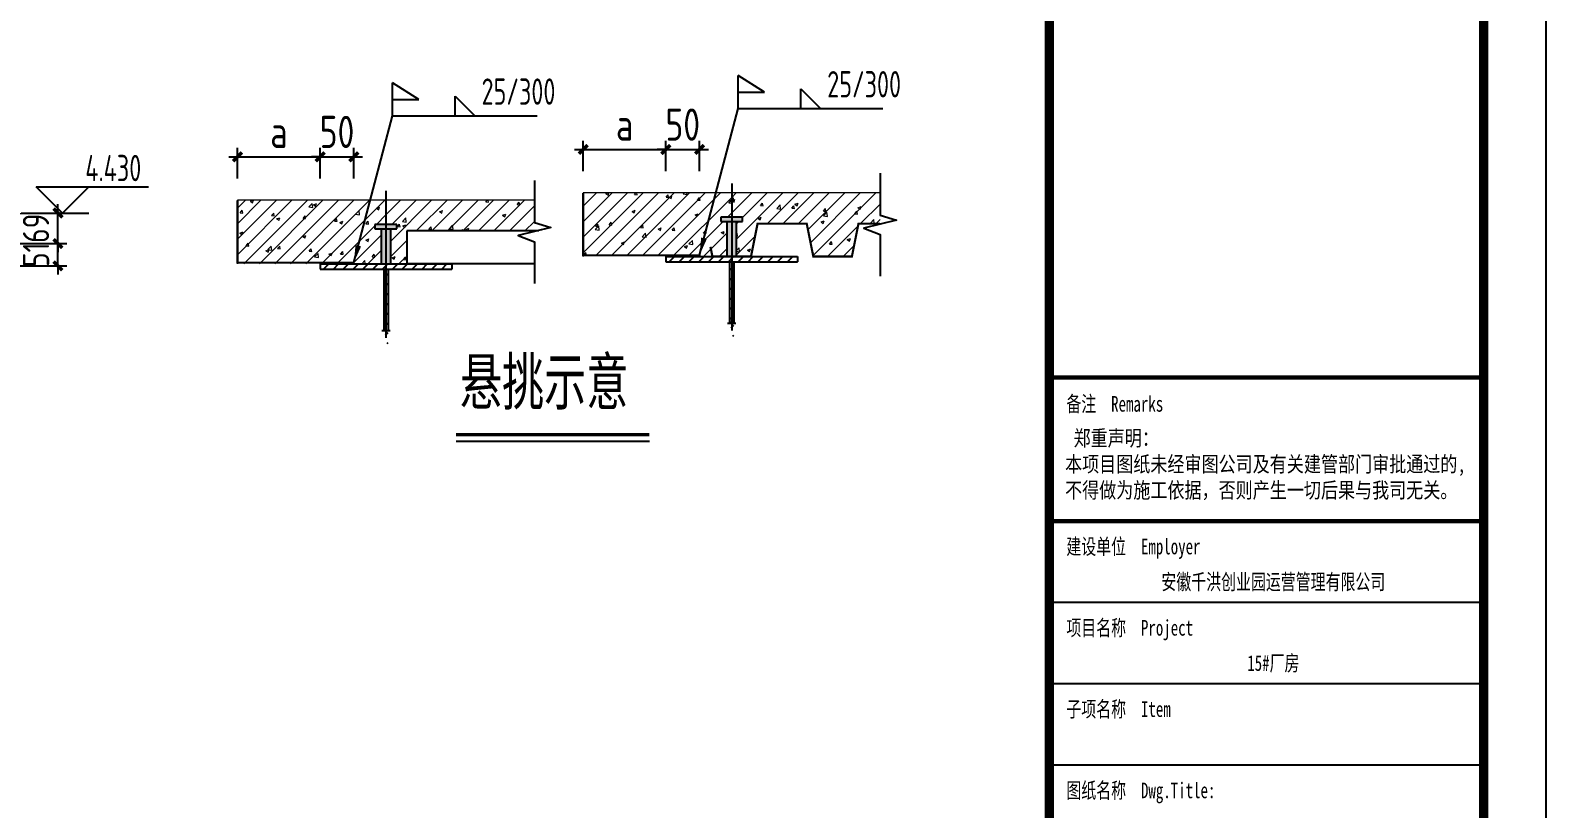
# Model space of a CAD drawing. Extents: x 177291 to 1288761, y 177638 to 322898.
# Drawn here: x 658322 to 684230, y 197944 to 211252 of the extents above; entities that cross this region are included whole.
import ezdxf
from ezdxf.enums import TextEntityAlignment as Align

# ---------------------------------------------------------------- set-up
doc = ezdxf.new("R2010")
doc.units = 0
doc.header["$LTSCALE"] = 1000
for name, color, linetype in [('AXIS', 3, 'Continuous'), ('DOTE', 1, 'Continuous'), ('Gzd', 1, 'Continuous'), ('NUM', 7, 'Continuous'), ('PUB_DIM', 3, 'Continuous'), ('PUB_TITLE', 4, 'Continuous'), ('TEXT', 7, 'Continuous'), ('THICK', 6, 'Continuous'), ('THIN', 7, 'Continuous'), ('WELD', 7, 'Continuous')]:
    doc.layers.add(name, color=color, linetype=linetype)
doc.layers.add('栓钉', color=7, linetype='Continuous', true_color=0xb8f500)
doc.layers.add('轮廓线', color=3, linetype='Continuous', lineweight=9)
doc.styles.add('_gyy_title_ST', font='', dxfattribs={"width": 0.8})
doc.styles.get("Standard").update_dxf_attribs({"font": 'gbenor.shx', "bigfont": 'gbcbig.shx'})
doc.styles.add('TSSD_Dimension', font='Tssdeng.shx', dxfattribs={"width": 0.8, "bigfont": 'hztxt.shx'})
doc.styles.add('TSSD_Norm', font='tssdeng.shx', dxfattribs={"bigfont": 'hztxt.shx'})
doc.styles.add('TSSD_Rein', font='Tssdeng.shx', dxfattribs={"width": 0.7, "bigfont": 'hztxt.shx'})
doc.styles.get('_gyy_title_ST').set_extended_font_data('SimSun')
doc.dimstyles.new('TSSD_150_150', dxfattribs={"dimtxt": 550, "dimasz": 150, "dimexe": 150, "dimexo": 375, "dimgap": 150, "dimtad": 1, "dimdec": 0, "dimzin": 0, "dimdsep": 46, "dimtxsty": 'TSSD_Dimension', "dimblk": 'ARCHTICK', "dimcen": 0, "dimdle": 150, "dimclrd": 256, "dimclre": 256, "dimclrt": 7, "dimadec": 0, "dimazin": 0, "dimtfac": 1, "dimtdec": 0, "dimtix": 1, "dimtmove": 2, "dimatfit": 3, "dimfxl": 1, "dimtolj": 1, "dimtzin": 0, "dimarcsym": 0})
doc.dimstyles.new('TSSD_20_150', dxfattribs={"dimtxt": 450, "dimasz": 150, "dimexe": 150, "dimexo": 375, "dimgap": 150, "dimtad": 1, "dimdec": 0, "dimlfac": 0.133333, "dimzin": 0, "dimdsep": 46, "dimtxsty": 'TSSD_Dimension', "dimblk": 'ARCHTICK', "dimcen": 0, "dimdle": 150, "dimclrt": 7, "dimadec": 0, "dimazin": 0, "dimtfac": 1, "dimtdec": 0, "dimtix": 1, "dimtmove": 2, "dimatfit": 3, "dimfxl": 1, "dimtolj": 1, "dimtzin": 0, "dimarcsym": 0})
doc.dimstyles.new('TSSD_LEADER_STYLE_300.0', dxfattribs={"dimtxt": 0.18, "dimasz": 300, "dimexe": 0.18, "dimexo": 0.0625, "dimgap": 0.09, "dimtad": 0, "dimtih": 1, "dimtoh": 1, "dimdec": 4, "dimzin": 0, "dimdsep": 46, "dimtxsty": 'Standard', "dimcen": 0.09, "dimadec": 0, "dimazin": 0, "dimtfac": 1, "dimtdec": 4, "dimtofl": 0, "dimtmove": 0, "dimatfit": 3, "dimfxl": 1, "dimtolj": 1, "dimtzin": 0, "dimarcsym": 0})

# ---------------------------------------------------------------- blocks, each defined once
blk = doc.blocks.new('_ArchTick')
at = {"color": 0, "linetype": 'ByBlock', "const_width": 0.4}
blk.add_lwpolyline([(-0.5, -0.5), (0.5, 0.5)], dxfattribs=at)
blk = doc.blocks.new('*D169')
at = {"layer": 'AXIS', "lineweight": -2, "transparency": 16777216}
for p, q in [((661714, 209090), (663427, 209090)), ((661864, 208721), (661864, 209240)), ((663277, 208721), (663277, 209240))]:
    blk.add_line(p, q, dxfattribs=at)
at = {"layer": 'Defpoints', "color": 0, "transparency": 16777216}
for p in [(663277, 209090), (661864, 208346), (663277, 208346)]:
    blk.add_point(p, dxfattribs=at)
at = {"layer": 'AXIS', "lineweight": -2, "transparency": 16777216, "xscale": 150, "yscale": 150, "zscale": 150, "rotation": 180}
blk.add_blockref('_ArchTick', (661864, 209090), dxfattribs=at)
at = {"layer": 'AXIS', "lineweight": -2, "transparency": 16777216, "xscale": 150, "yscale": 150, "zscale": 150}
blk.add_blockref('_ArchTick', (663277, 209090), dxfattribs=at)
at = {"layer": 'AXIS', "color": 7, "transparency": 16777216, "insert": (662571, 209515), "char_height": 550, "attachment_point": 5, "style": 'TSSD_Dimension'}
blk.add_mtext('\\A1;a', dxfattribs=at)
blk = doc.blocks.new('*D170')
at = {"layer": 'AXIS', "lineweight": -2, "transparency": 16777216}
for p, q in [((663277, 209090), (663127, 209090)), ((663277, 208721), (663277, 209240)), ((663277, 209090), (663853, 209090)), ((663853, 208721), (663853, 209240)), ((663853, 209090), (664003, 209090))]:
    blk.add_line(p, q, dxfattribs=at)
at = {"layer": 'Defpoints', "color": 0, "transparency": 16777216}
for p in [(663853, 209090), (663277, 208346), (663853, 208346)]:
    blk.add_point(p, dxfattribs=at)
at = {"layer": 'AXIS', "lineweight": -2, "transparency": 16777216, "xscale": 150, "yscale": 150, "zscale": 150}
blk.add_blockref('_ArchTick', (663277, 209090), dxfattribs=at)
at = {"layer": 'AXIS', "lineweight": -2, "transparency": 16777216, "xscale": 150, "yscale": 150, "zscale": 150, "rotation": 180}
blk.add_blockref('_ArchTick', (663853, 209090), dxfattribs=at)
at = {"layer": 'AXIS', "color": 7, "transparency": 16777216, "insert": (663565, 209515), "char_height": 550, "attachment_point": 5, "style": 'TSSD_Dimension'}
blk.add_mtext('\\A1;50', dxfattribs=at)
blk = doc.blocks.new('*D171')
at = {"layer": 'AXIS', "lineweight": -2, "transparency": 16777216}
for p, q in [((669188, 208846), (669188, 209365)), ((669764, 208846), (669764, 209365)), ((669188, 209215), (669038, 209215)), ((669188, 209215), (669764, 209215)), ((669764, 209215), (669914, 209215))]:
    blk.add_line(p, q, dxfattribs=at)
at = {"layer": 'Defpoints', "color": 0, "transparency": 16777216}
for p in [(669764, 209215), (669188, 208471), (669764, 208471)]:
    blk.add_point(p, dxfattribs=at)
at = {"layer": 'AXIS', "lineweight": -2, "transparency": 16777216, "xscale": 150, "yscale": 150, "zscale": 150}
blk.add_blockref('_ArchTick', (669188, 209215), dxfattribs=at)
at = {"layer": 'AXIS', "lineweight": -2, "transparency": 16777216, "xscale": 150, "yscale": 150, "zscale": 150, "rotation": 180}
blk.add_blockref('_ArchTick', (669764, 209215), dxfattribs=at)
at = {"layer": 'AXIS', "color": 7, "transparency": 16777216, "insert": (669476, 209640), "char_height": 550, "attachment_point": 5, "style": 'TSSD_Dimension'}
blk.add_mtext('\\A1;50', dxfattribs=at)
blk = doc.blocks.new('*D172')
at = {"layer": 'AXIS', "lineweight": -2, "transparency": 16777216}
for p, q in [((667775, 208846), (667775, 209365)), ((669188, 208846), (669188, 209365)), ((667625, 209215), (669338, 209215))]:
    blk.add_line(p, q, dxfattribs=at)
at = {"layer": 'Defpoints', "color": 0, "transparency": 16777216}
for p in [(669188, 209215), (667775, 208471), (669188, 208471)]:
    blk.add_point(p, dxfattribs=at)
at = {"layer": 'AXIS', "lineweight": -2, "transparency": 16777216, "xscale": 150, "yscale": 150, "zscale": 150, "rotation": 180}
blk.add_blockref('_ArchTick', (667775, 209215), dxfattribs=at)
at = {"layer": 'AXIS', "lineweight": -2, "transparency": 16777216, "xscale": 150, "yscale": 150, "zscale": 150}
blk.add_blockref('_ArchTick', (669188, 209215), dxfattribs=at)
at = {"layer": 'AXIS', "color": 7, "transparency": 16777216, "insert": (668482, 209640), "char_height": 550, "attachment_point": 5, "style": 'TSSD_Dimension'}
blk.add_mtext('\\A1;a', dxfattribs=at)
blk = doc.blocks.new('_WELD001')
at = {"linetype": 'ByBlock'}
h = blk.add_hatch(color=0, dxfattribs=at)
h.paths.add_polyline_path([(0.8, 0.5), (0, 1), (0, 0.5)], flags=16)
edge = h.paths.add_edge_path()
edge.add_line((0.8, 0.5), (0, 1))
edge.add_line((0, 0.5), (0.8, 0.5))
edge.add_line((0, 0), (0, 1))
at = {"color": 0, "linetype": 'ByBlock'}
for p, q in [((0, 0), (0, 1)), ((0.8, 0.5), (0, 1)), ((0, 0.5), (0.8, 0.5))]:
    blk.add_line(p, q, dxfattribs=at)
blk = doc.blocks.new('_WELD004')
at = {"color": 0, "linetype": 'ByBlock'}
for p, q in [((0, 1), (1, 0)), ((0, 0), (0, 1))]:
    blk.add_line(p, q, dxfattribs=at)
blk = doc.blocks.new('*D197')
at = {"layer": 'AXIS', "color": 0, "lineweight": -2, "transparency": 16777216}
for p, q in [((658046, 208128), (658944, 208128)), ((658794, 208128), (658794, 208278)), ((658794, 207607), (658794, 208128)), ((658046, 207607), (658944, 207607)), ((658794, 207607), (658794, 207457))]:
    blk.add_line(p, q, dxfattribs=at)
at = {"layer": 'Defpoints', "color": 0, "transparency": 16777216}
for p in [(657671, 208128), (658794, 208128), (657671, 207607)]:
    blk.add_point(p, dxfattribs=at)
at = {"layer": 'AXIS', "color": 0, "lineweight": -2, "transparency": 16777216, "xscale": 150, "yscale": 150, "zscale": 150}
for p, rotation in [((658794, 208128), 270), ((658794, 207607), 90)]:
    blk.add_blockref('_ArchTick', p, dxfattribs=dict(at, rotation=rotation))
at = {"layer": 'AXIS', "color": 7, "transparency": 16777216, "insert": (658419, 207868), "char_height": 450, "attachment_point": 5, "rotation": 90, "style": 'TSSD_Dimension'}
blk.add_mtext('\\A1;69', dxfattribs=at)
blk = doc.blocks.new('*D198')
at = {"layer": 'AXIS', "color": 0, "lineweight": -2, "transparency": 16777216}
for p, q in [((658046, 207607), (658944, 207607)), ((658794, 207607), (658794, 207757)), ((658794, 207225), (658794, 207607)), ((658046, 207225), (658944, 207225)), ((658794, 207225), (658794, 207075))]:
    blk.add_line(p, q, dxfattribs=at)
at = {"layer": 'Defpoints', "color": 0, "transparency": 16777216}
for p in [(657671, 207607), (658794, 207607), (657671, 207225)]:
    blk.add_point(p, dxfattribs=at)
at = {"layer": 'AXIS', "color": 0, "lineweight": -2, "transparency": 16777216, "xscale": 150, "yscale": 150, "zscale": 150}
for p, rotation in [((658794, 207607), 270), ((658794, 207225), 90)]:
    blk.add_blockref('_ArchTick', p, dxfattribs=dict(at, rotation=rotation))
at = {"layer": 'AXIS', "color": 7, "transparency": 16777216, "insert": (658419, 207416), "char_height": 450, "attachment_point": 5, "rotation": 90, "style": 'TSSD_Dimension'}
blk.add_mtext('\\A1;51', dxfattribs=at)

msp = doc.modelspace()

# ---------------------------------------------------------------- hatches: boundary and pattern name
at = {"layer": 'Gzd'}
h = msp.add_hatch(dxfattribs=at)
h.set_pattern_fill('ANSI31', color=256, scale=75, style=0)
h.set_pattern_definition([(45, (583209.61, 198881.05), (-84.1899, 84.1899), [])])
h.paths.add_polyline_path([(670313.13, 207383.95), (669188.13, 207383.95), (669188.13, 207293.95), (670313.13, 207293.95)])
h.paths.add_polyline_path([(671438.13, 207383.95), (670313.13, 207383.95), (670313.13, 207293.95), (671438.13, 207293.95)])
h.paths.add_polyline_path([(670313.13, 207293.95), (670275.63, 207293.95), (670275.63, 206246.54), (670286.08, 206275.25), (670313.13, 206121.84)])
h.paths.add_polyline_path([(670350.63, 207293.95), (670313.13, 207293.95), (670313.13, 206121.84), (670341.62, 205960.25), (670350.63, 205985.63)])
h = msp.add_hatch(dxfattribs=at)
h.set_pattern_fill('ANSI31', color=256, scale=75, style=0)
h.set_pattern_definition([(45, (577298.67, 198755.73), (-84.1899, 84.1899), [])])
h.paths.add_polyline_path([(664402.19, 207258.63), (663277.19, 207258.63), (663277.19, 207168.63), (664402.19, 207168.63)])
h.paths.add_polyline_path([(665527.19, 207258.63), (664402.19, 207258.63), (664402.19, 207168.63), (665527.19, 207168.63)])
h.paths.add_polyline_path([(664402.19, 207168.63), (664364.69, 207168.63), (664364.69, 206121.22), (664375.14, 206149.93), (664402.19, 205996.52)])
h.paths.add_polyline_path([(664439.69, 207168.63), (664402.19, 207168.63), (664402.19, 205996.52), (664430.68, 205834.93), (664439.69, 205860.31)])
at = {"layer": '栓钉'}
h = msp.add_hatch(color=256, dxfattribs=at)
h.paths.add_polyline_path([(670125.25, 208058.95), (670125.25, 207983.95), (670500.25, 207983.95), (670500.25, 208058.95)])
h.paths.add_polyline_path([(670237.75, 207383.95), (670387.75, 207383.95), (670387.75, 207946.45), (670237.75, 207946.45)])
h.paths.add_polyline_path([(670387.75, 207946.45), (670387.75, 207983.95), (670237.75, 207983.95), (670237.75, 207946.45)])
h = msp.add_hatch(color=256, dxfattribs=at)
h.paths.add_polyline_path([(664214.31, 207933.63), (664214.31, 207858.63), (664589.31, 207858.63), (664589.31, 207933.63)])
h.paths.add_polyline_path([(664326.81, 207258.63), (664476.81, 207258.63), (664476.81, 207821.13), (664326.81, 207821.13)])
h.paths.add_polyline_path([(664476.81, 207821.13), (664476.81, 207858.63), (664326.81, 207858.63), (664326.81, 207821.13)])

# ---------------------------------------------------------------- linework, layer by layer
at = {"color": 72, "true_color": 0x62cf02}
msp.add_line((669763.85, 207405.02), (669763.85, 207383.95), dxfattribs=at)
at = {"color": 72, "true_color": 0x62cf02, "const_width": 37.5}
for points in [[(663852.91, 207279.7), (661864.27, 207279.7), (661864.27, 208346.13)], [(669763.85, 207405.02), (667775.21, 207405.02), (667775.21, 208471.45)]]:
    msp.add_lwpolyline(points, dxfattribs=at)
at = {"layer": 'DOTE'}
for p, q in [((670313.13, 208631.92), (670313.13, 206117.75)), ((664402.19, 208506.6), (664402.19, 205992.43))]:
    msp.add_line(p, q, dxfattribs=at)
at = {"layer": 'Gzd'}
for p, q in [((667014.57, 207821.13), (664758.49, 207821.13)), ((664758.49, 207821.13), (664758.49, 207258.63)), ((669188.13, 207383.95), (671438.13, 207383.95)), ((669188.13, 207383.95), (669188.13, 207293.95)), ((669188.13, 207293.95), (671438.13, 207293.95)), ((670275.63, 207293.95), (670275.63, 206246.54)), ((670350.63, 207293.95), (670350.63, 206246.54)), ((671438.13, 207383.95), (671438.13, 207293.95)), ((663277.19, 207258.63), (663277.19, 207168.63)), ((663277.19, 207258.63), (665527.19, 207258.63)), ((663277.19, 207168.63), (665527.19, 207168.63)), ((664364.69, 207168.63), (664364.69, 206121.22)), ((664439.69, 207168.63), (664439.69, 206121.22)), ((666940.11, 207258.63), (664758.49, 207258.63)), ((665527.19, 207258.63), (665527.19, 207168.63))]:
    msp.add_line(p, q, dxfattribs=at)
at = {"layer": 'Gzd', "const_width": 37.5}
for points in [[(670755.63, 207946.45), (670643.13, 207383.95), (669983.13, 207383.95), (669949.76, 207550.82), (669949.76, 207550.82), (669949.76, 207550.82), (669949.76, 207550.82)], [(672480.63, 207946.45), (672368.13, 207383.95), (671708.13, 207383.95), (671595.63, 207946.45), (670755.63, 207946.45), (670643.13, 207383.95), (670643.13, 207383.95)], [(672851.06, 207946.45), (672480.63, 207946.45), (672368.13, 207383.95), (672368.13, 207383.95)]]:
    msp.add_lwpolyline(points, dxfattribs=at)
at = {"layer": 'PUB_DIM'}
for points in [[(666940.11, 208683.63), (666940.11, 208346.13), (666940.11, 207968.88), (667221.36, 207878.88), (666659.57, 207745.77), (666940.11, 207635.88), (666940.11, 207258.63), (666940.11, 206921.13)], [(672851.06, 208808.95), (672851.06, 208471.45), (672851.06, 208094.2), (673132.31, 208004.2), (672570.51, 207871.09), (672851.06, 207761.2), (672851.06, 207383.95), (672851.06, 207046.45)], [(670241.88, 206246.54), (670275.63, 206246.54), (670296.48, 206246.54), (670305.48, 206274.66), (670318.79, 206218.48), (670329.78, 206246.54), (670350.63, 206246.54), (670384.38, 206246.54)], [(664330.94, 206121.22), (664364.69, 206121.22), (664385.54, 206121.22), (664394.54, 206149.34), (664407.85, 206093.16), (664418.84, 206121.22), (664439.69, 206121.22), (664473.44, 206121.22)]]:
    msp.add_lwpolyline(points, dxfattribs=at)
at = {"layer": 'PUB_TITLE'}
for p, q in [((683247.55, 205318.52), (675764.39, 205318.52)), ((683247.55, 201470.04), (675764.39, 201470.04)), ((683247.55, 200080.32), (675764.39, 200080.32)), ((683247.55, 198690.59), (675764.39, 198690.59))]:
    msp.add_line(p, q, dxfattribs=at)
msp.add_lwpolyline([(595032.32, 240960.27), (684229.69, 240960.27), (684229.69, 177959.98), (595032.32, 177959.98)], close=True, dxfattribs=at)
at = {"layer": 'PUB_TITLE', "const_width": 159.09}
for points in [[(597683.85, 179020.59), (597683.85, 239899.66), (683169.08, 239899.66), (683169.08, 179020.59)], [(675744.81, 239899.66), (683169.08, 239899.66), (683169.08, 179020.59), (675744.81, 179020.59)]]:
    msp.add_lwpolyline(points, close=True, dxfattribs=at)
at = {"layer": 'PUB_TITLE', "const_width": 74.83}
for points in [[(675764.39, 205318.52), (683247.55, 205318.52)], [(675764.39, 202859.77), (683247.55, 202859.77)]]:
    msp.add_lwpolyline(points, dxfattribs=at)
at = {"layer": 'THICK', "const_width": 56.25}
msp.add_lwpolyline([(665601.87, 204337.79), (668905.65, 204337.79)], dxfattribs=at)
at = {"layer": 'THIN'}
for p, q in [((658871.46, 208128.28), (658421.46, 208578.28)), ((658421.46, 208578.28), (660344.13, 208578.28)), ((658871.46, 208128.28), (659321.46, 208578.28)), ((657671.46, 208128.28), (659321.46, 208128.28))]:
    msp.add_line(p, q, dxfattribs=at)
msp.add_lwpolyline([(665601.87, 204225.29), (668905.65, 204225.29)], dxfattribs=at)
at = {"layer": 'WELD'}
for p, q in [((670423.73, 209915.35), (672894.56, 209915.35)), ((664514.02, 209790.03), (666984.86, 209790.03))]:
    msp.add_line(p, q, dxfattribs=at)
at = {"layer": '栓钉'}
for p, q in [((670500.25, 208058.95), (670125.25, 208058.95)), ((670125.25, 208058.95), (670125.25, 207983.95)), ((670500.25, 207983.95), (670500.25, 208058.95)), ((664214.31, 207933.63), (664214.31, 207858.63)), ((664589.31, 207933.63), (664214.31, 207933.63)), ((664214.31, 207858.63), (664589.31, 207858.63)), ((664326.81, 207258.63), (664326.81, 207858.63)), ((664476.81, 207858.63), (664476.81, 207258.63)), ((664589.31, 207858.63), (664589.31, 207933.63)), ((670125.25, 207983.95), (670500.25, 207983.95)), ((670237.75, 207383.95), (670237.75, 207983.95)), ((670387.75, 207983.95), (670387.75, 207383.95))]:
    msp.add_line(p, q, dxfattribs=at)
at = {"layer": '轮廓线', "color": 72, "true_color": 0x62cf02}
for p, q in [((661864.27, 207415.84), (662794.56, 208346.13)), ((661864.27, 207681), (662529.39, 208346.13)), ((661864.27, 207946.17), (662264.23, 208346.13)), ((661864.27, 208211.33), (661999.06, 208346.13)), ((661972.22, 207258.63), (663059.72, 208346.13)), ((662085.02, 208330.38), (662126.05, 208346.13)), ((662085.02, 208330.38), (662122.33, 208305.22)), ((662122.33, 208305.08), (662136.1, 208346.13)), ((662237.39, 207258.63), (663324.89, 208346.13)), ((662502.55, 207258.63), (663590.05, 208346.13)), ((662767.72, 207258.63), (663855.22, 208346.13)), ((663032.88, 207258.63), (664120.38, 208346.13)), ((663298.05, 207258.63), (664385.55, 208346.13)), ((664402.19, 208097.6), (664650.71, 208346.13)), ((664476.81, 207641.89), (665181.04, 208346.13)), ((664503.38, 207933.63), (664915.88, 208346.13)), ((664921.21, 207821.13), (665446.21, 208346.13)), ((665186.37, 207821.13), (665711.37, 208346.13)), ((665451.54, 207821.13), (665976.54, 208346.13)), ((665716.7, 207821.13), (666241.7, 208346.13)), ((665981.87, 207821.13), (666506.87, 208346.13)), ((666107.91, 208319.18), (666130.53, 208346.13)), ((666107.91, 208319.18), (666152.74, 208315.26)), ((666152.74, 208315.12), (666147.02, 208346.13)), ((666247.03, 207821.13), (666772.03, 208346.13)), ((666645.86, 208272.12), (666682.02, 208315.21)), ((666690.69, 208268.06), (666682.01, 208315.07)), ((667775.21, 207448.14), (668798.51, 208471.45)), ((667775.21, 207713.3), (668533.35, 208471.45)), ((667775.21, 207978.47), (668268.18, 208471.45)), ((667775.21, 208243.63), (668003.02, 208471.45)), ((667997.25, 207405.02), (669063.68, 208471.45)), ((668160.98, 208458.97), (668193.49, 208471.45)), ((668160.98, 208458.97), (668198.29, 208433.81)), ((668198.29, 208433.67), (668210.97, 208471.45)), ((668262.41, 207405.02), (669328.84, 208471.45)), ((668527.58, 207405.02), (669594.01, 208471.45)), ((668652.04, 208443.87), (668675.18, 208471.45)), ((668652.04, 208443.87), (668696.87, 208439.95)), ((668696.87, 208439.81), (668691.03, 208471.45)), ((668792.74, 207405.02), (669859.17, 208471.45)), ((669057.91, 207405.02), (670124.34, 208471.45)), ((669189.99, 208396.81), (669226.14, 208439.9)), ((669189.99, 208396.81), (669234.82, 208392.89)), ((669234.81, 208392.75), (669226.14, 208439.76)), ((669238.83, 208398.9), (669291.34, 208419.06)), ((669238.83, 208398.9), (669276.14, 208373.74)), ((669276.14, 208373.6), (669291.34, 208418.92)), ((669323.07, 207405.02), (670313.13, 208395.07)), ((669482.22, 208453.63), (669499.31, 208471.45)), ((669482.22, 208453.63), (669548.92, 208443.29)), ((669548.92, 208443.17), (669545.63, 208471.45)), ((669727.93, 208349.75), (669764.09, 208392.84)), ((669727.93, 208349.75), (669772.76, 208345.82)), ((669772.76, 208345.68), (669764.09, 208392.69)), ((670265.88, 208302.68), (670302.03, 208345.77)), ((670265.88, 208302.68), (670310.71, 208298.76)), ((670282.65, 208329.5), (670313.13, 208361.26)), ((670282.65, 208329.5), (670313.13, 208324.77)), ((670310.7, 208298.62), (670302.03, 208345.63)), ((670313.13, 208395.07), (670389.5, 208471.45)), ((670313.13, 208361.26), (670341.07, 208390.38)), ((670313.13, 208324.77), (670349.35, 208319.15)), ((670316.68, 208338.84), (670369.19, 208359)), ((670316.68, 208338.84), (670353.98, 208313.67)), ((670349.35, 208319.03), (670341.06, 208390.26)), ((670353.98, 208313.53), (670369.19, 208358.85)), ((670365.64, 208182.42), (670654.67, 208471.45)), ((670387.75, 207674.2), (671185, 208471.45)), ((670500.25, 208051.86), (670919.83, 208471.45)), ((670925.16, 207946.45), (671450.16, 208471.45)), ((671190.33, 207946.45), (671715.33, 208471.45)), ((671455.49, 207946.45), (671980.49, 208471.45)), ((671616.47, 207842.26), (672245.66, 208471.45)), ((671660.66, 207621.28), (672510.83, 208471.45)), ((671704.86, 207400.31), (672775.99, 208471.45)), ((661908.42, 208131.55), (661944.57, 208174.64)), ((661908.42, 208131.55), (661953.25, 208127.63)), ((661953.24, 208127.49), (661944.57, 208174.51)), ((662446.36, 208084.49), (662482.52, 208127.58)), ((662446.36, 208084.49), (662491.19, 208080.56)), ((662491.19, 208080.43), (662482.52, 208127.44)), ((662532.71, 208028.42), (662585.22, 208048.58)), ((662570.01, 208003.12), (662585.22, 208048.44)), ((662984.31, 208037.42), (663020.46, 208080.51)), ((663029.13, 208033.37), (663020.46, 208080.38)), ((663082.64, 208232.67), (663141.06, 208293.55)), ((663082.64, 208232.67), (663149.34, 208222.33)), ((663149.34, 208222.22), (663141.05, 208293.44)), ((663162.87, 208270.32), (663215.39, 208290.47)), ((663162.87, 208270.32), (663200.18, 208245.15)), ((663200.18, 208245.02), (663215.38, 208290.34)), ((663883.07, 208108.53), (663941.49, 208169.41)), ((663883.07, 208108.53), (663949.77, 208098.19)), ((663949.77, 208098.08), (663941.48, 208169.3)), ((664238.21, 207933.63), (664402.19, 208097.6)), ((664240.72, 208210.25), (664293.23, 208230.41)), ((664240.72, 208210.25), (664278.03, 208185.09)), ((664278.02, 208184.95), (664293.23, 208230.27)), ((664683.5, 207984.39), (664741.92, 208045.27)), ((664750.2, 207973.94), (664741.92, 208045.16)), ((665318.57, 208150.18), (665371.08, 208170.34)), ((665318.57, 208150.18), (665355.87, 208125.02)), ((665355.87, 208124.88), (665371.08, 208170.21)), ((666396.41, 208090.12), (666448.93, 208110.28)), ((666396.41, 208090.12), (666433.72, 208064.95)), ((666433.72, 208064.82), (666448.92, 208110.14)), ((666512.2, 207821.13), (666940.11, 208249.04)), ((666645.86, 208272.12), (666690.69, 208268.2)), ((668608.66, 208157.01), (668661.18, 208177.16)), ((668608.66, 208157.01), (668645.97, 208131.84)), ((668645.97, 208131.7), (668661.18, 208177.02)), ((669686.51, 208096.94), (669739.02, 208117.1)), ((669686.51, 208096.94), (669723.82, 208071.78)), ((669723.82, 208071.63), (669739.02, 208116.96)), ((670242.17, 208058.95), (670313.13, 208129.91)), ((670313.13, 208129.91), (670365.64, 208182.42)), ((670764.36, 208036.87), (670816.87, 208057.03)), ((670801.66, 208011.57), (670816.87, 208056.89)), ((670803.82, 208255.62), (670839.98, 208298.71)), ((670803.82, 208255.62), (670848.65, 208251.7)), ((670848.65, 208251.55), (670839.98, 208298.56)), ((671083.08, 208205.36), (671141.5, 208266.24)), ((671083.08, 208205.36), (671149.78, 208195.01)), ((671149.78, 208194.89), (671141.5, 208266.12)), ((671341.77, 208208.55), (671377.92, 208251.64)), ((671341.77, 208208.55), (671386.6, 208204.63)), ((671386.59, 208204.49), (671377.92, 208251.5)), ((671394.52, 208278.77), (671447.04, 208298.93)), ((671394.52, 208278.77), (671431.83, 208253.61)), ((671431.83, 208253.47), (671447.04, 208298.79)), ((671879.71, 208161.49), (671915.87, 208204.58)), ((671879.71, 208161.49), (671924.54, 208157.57)), ((671883.51, 208081.22), (671941.93, 208142.1)), ((671883.51, 208081.22), (671950.22, 208070.87)), ((671924.54, 208157.42), (671915.87, 208204.44)), ((671950.21, 208070.75), (671941.93, 208141.98)), ((672417.66, 208114.43), (672453.81, 208157.52)), ((672417.66, 208114.43), (672462.49, 208110.5)), ((672462.48, 208110.36), (672453.81, 208157.37)), ((672472.37, 208218.71), (672524.89, 208238.86)), ((672472.37, 208218.71), (672509.68, 208193.54)), ((672509.68, 208193.4), (672524.88, 208238.72)), ((672516.16, 207946.45), (672851.06, 208281.35)), ((661902.54, 207786.52), (661955.05, 207806.68)), ((661902.54, 207786.52), (661939.84, 207761.36)), ((661939.84, 207761.22), (661955.05, 207806.54)), ((662532.71, 208028.42), (662570.01, 208003.25)), ((662984.31, 208037.42), (663029.14, 208033.5)), ((663522.25, 207990.36), (663558.41, 208033.45)), ((663522.25, 207990.36), (663567.08, 207986.44)), ((663567.08, 207986.3), (663558.41, 208033.31)), ((663563.21, 207258.63), (664214.31, 207909.72)), ((663610.55, 207968.35), (663663.07, 207988.51)), ((663610.55, 207968.35), (663647.86, 207943.19)), ((663647.86, 207943.05), (663663.06, 207988.38)), ((664060.2, 207943.29), (664096.35, 207986.38)), ((664060.2, 207943.29), (664105.03, 207939.37)), ((664105.02, 207939.24), (664096.35, 207986.25)), ((664598.14, 207896.23), (664634.3, 207939.32)), ((664598.14, 207896.23), (664642.97, 207892.31)), ((664642.97, 207892.17), (664634.3, 207939.18)), ((664683.5, 207984.39), (664750.2, 207974.05)), ((664688.4, 207908.29), (664740.91, 207928.44)), ((664688.4, 207908.29), (664725.71, 207883.12)), ((664725.7, 207882.99), (664740.91, 207928.31)), ((665136.09, 207849.17), (665172.24, 207892.26)), ((665136.09, 207849.17), (665180.92, 207845.24)), ((665180.91, 207845.11), (665172.24, 207892.12)), ((665483.93, 207860.25), (665542.35, 207921.14)), ((665483.93, 207860.25), (665550.64, 207849.91)), ((665550.63, 207849.8), (665542.35, 207921.02)), ((665690, 207821.13), (665710.19, 207845.19)), ((665714.6, 207821.13), (665710.19, 207845.06)), ((665766.25, 207848.22), (665818.76, 207868.38)), ((665766.25, 207848.22), (665803.55, 207823.06)), ((665803.55, 207822.92), (665818.76, 207868.24)), ((666777.37, 207821.13), (666940.11, 207983.88)), ((667048.52, 207827.11), (667067.96, 207846.56)), ((667978.5, 207915.11), (668031.01, 207935.27)), ((667978.5, 207915.11), (668015.8, 207889.94)), ((667980.79, 207847.19), (668039.21, 207908.07)), ((667980.79, 207847.19), (668047.5, 207836.84)), ((668015.8, 207889.8), (668031.01, 207935.12)), ((668047.49, 207836.72), (668039.21, 207907.95)), ((668218.16, 207926.79), (668254.32, 207969.88)), ((668218.16, 207926.79), (668262.99, 207922.87)), ((668262.99, 207922.73), (668254.31, 207969.74)), ((668756.1, 207879.73), (668792.26, 207922.82)), ((668756.1, 207879.73), (668800.93, 207875.81)), ((668781.22, 207723.05), (668839.64, 207783.93)), ((668800.93, 207875.67), (668792.26, 207922.68)), ((668847.92, 207712.58), (668839.64, 207783.81)), ((669056.34, 207855.04), (669108.86, 207875.2)), ((669056.34, 207855.04), (669093.65, 207829.88)), ((669093.65, 207829.74), (669108.86, 207875.06)), ((669294.05, 207832.67), (669330.21, 207875.76)), ((669294.05, 207832.67), (669338.88, 207828.74)), ((669338.88, 207828.6), (669330.2, 207875.61)), ((669588.24, 207405.02), (670167.17, 207983.95)), ((669831.99, 207785.6), (669868.15, 207828.69)), ((669831.99, 207785.6), (669876.82, 207781.68)), ((669832.33, 207383.95), (670237.75, 207789.36)), ((669876.82, 207781.54), (669868.15, 207828.55)), ((670134.19, 207794.98), (670186.7, 207815.13)), ((670134.19, 207794.98), (670171.5, 207769.81)), ((670171.5, 207769.67), (670186.7, 207814.99)), ((670387.75, 207939.36), (670432.33, 207983.95)), ((670764.36, 208036.87), (670801.66, 208011.71)), ((671842.2, 207976.81), (671894.72, 207996.97)), ((671842.2, 207976.81), (671879.51, 207951.64)), ((671879.51, 207951.5), (671894.72, 207996.82)), ((671953.66, 207383.95), (672471.75, 207902.04)), ((672683.94, 207957.08), (672742.36, 208017.96)), ((672683.94, 207957.08), (672750.65, 207946.73)), ((672750.64, 207946.61), (672742.36, 208017.84)), ((672781.32, 207946.45), (672852.69, 208017.82)), ((662012.48, 207567.41), (662048.64, 207610.5)), ((662012.48, 207567.41), (662057.31, 207563.48)), ((662057.31, 207563.35), (662048.64, 207610.36)), ((662381.64, 207502.08), (662440.06, 207562.96)), ((662448.34, 207491.63), (662440.06, 207562.85)), ((662550.43, 207520.34), (662586.58, 207563.43)), ((662595.25, 207516.29), (662586.58, 207563.3)), ((662980.39, 207726.45), (663032.9, 207746.61)), ((662980.39, 207726.45), (663017.69, 207701.29)), ((663017.69, 207701.16), (663032.9, 207746.48)), ((663828.38, 207258.63), (664326.81, 207757.06)), ((664058.23, 207666.39), (664110.75, 207686.55)), ((664058.23, 207666.39), (664095.54, 207641.22)), ((664095.54, 207641.09), (664110.74, 207686.41)), ((664476.81, 207376.73), (664758.49, 207658.41)), ((668426.18, 207613.14), (668478.69, 207633.3)), ((668426.18, 207613.14), (668463.48, 207587.98)), ((668463.48, 207587.84), (668478.69, 207633.16)), ((668781.22, 207723.05), (668847.93, 207712.7)), ((669504.02, 207553.08), (669556.54, 207573.24)), ((669504.02, 207553.08), (669541.33, 207527.91)), ((669541.33, 207527.77), (669556.54, 207573.09)), ((669581.66, 207598.91), (669640.07, 207659.79)), ((669581.66, 207598.91), (669648.36, 207588.56)), ((669648.35, 207588.45), (669640.07, 207659.67)), ((670387.75, 207759.76), (670406.1, 207781.63)), ((670387.75, 207736.98), (670414.77, 207734.62)), ((670387.75, 207409.03), (670713.25, 207734.53)), ((670387.75, 207480.67), (670440.5, 207535.65)), ((670414.77, 207734.47), (670406.09, 207781.48)), ((670448.78, 207464.31), (670440.5, 207535.53)), ((671983.78, 207597.35), (672019.93, 207640.44)), ((671983.78, 207597.35), (672028.6, 207593.42)), ((672028.6, 207593.28), (672019.93, 207640.29)), ((672218.82, 207383.95), (672405.46, 207570.59)), ((672289.89, 207674.84), (672342.4, 207695)), ((672289.89, 207674.84), (672327.19, 207649.68)), ((672327.19, 207649.54), (672342.4, 207694.86)), ((662350.22, 207484.55), (662402.73, 207504.71)), ((662350.22, 207484.55), (662387.53, 207459.39)), ((662381.64, 207502.08), (662448.35, 207491.74)), ((662387.52, 207459.26), (662402.73, 207504.58)), ((662550.43, 207520.34), (662595.25, 207516.42)), ((663088.37, 207473.28), (663124.53, 207516.37)), ((663088.37, 207473.28), (663133.2, 207469.36)), ((663133.2, 207469.22), (663124.53, 207516.23)), ((663182.07, 207377.94), (663240.49, 207438.83)), ((663182.07, 207377.94), (663248.78, 207367.6)), ((663248.77, 207367.49), (663240.49, 207438.72)), ((663428.07, 207424.49), (663480.58, 207444.65)), ((663428.07, 207424.49), (663465.37, 207399.33)), ((663465.37, 207399.19), (663480.58, 207444.51)), ((663626.32, 207426.21), (663662.47, 207469.3)), ((663626.32, 207426.21), (663671.14, 207422.29)), ((663671.14, 207422.16), (663662.47, 207469.17)), ((663987.14, 207258.63), (664040.92, 207314.69)), ((664047.43, 207258.63), (664040.92, 207314.58)), ((664093.54, 207258.63), (664326.81, 207491.89)), ((664164.26, 207379.15), (664200.42, 207422.24)), ((664164.26, 207379.15), (664209.09, 207375.23)), ((664209.09, 207375.09), (664200.42, 207422.1)), ((664505.91, 207364.42), (664558.43, 207384.58)), ((664505.91, 207364.42), (664543.22, 207339.26)), ((664543.22, 207339.12), (664558.42, 207384.45)), ((664623.87, 207258.63), (664758.49, 207393.24)), ((664702.21, 207332.09), (664738.36, 207375.18)), ((664702.21, 207332.09), (664747.03, 207328.16)), ((664747.03, 207328.03), (664738.36, 207375.04)), ((667784.28, 207409.71), (667820.43, 207452.8)), ((667784.28, 207409.71), (667829.11, 207405.79)), ((667829.1, 207405.65), (667820.43, 207452.66)), ((668357.77, 207405.02), (668358.38, 207405.74)), ((668358.48, 207405.02), (668358.38, 207405.6)), ((670097.5, 207383.95), (670237.75, 207524.2)), ((670387.75, 207473.89), (670448.79, 207464.42)), ((670581.87, 207493.01), (670634.39, 207513.17)), ((670581.87, 207493.01), (670619.18, 207467.85)), ((670619.18, 207467.71), (670634.38, 207513.03)), ((670627.83, 207383.95), (670646.96, 207403.07)), ((671695.58, 207446.71), (671712.23, 207453.1)), ((671701.01, 207419.53), (671712.23, 207452.96))]:
    msp.add_line(p, q, dxfattribs=at)
at = {"layer": '轮廓线', "color": 60, "true_color": 0xb8f500}
for p, q in [((666940.11, 208346.13), (661864.27, 208346.13)), ((661864.27, 208346.13), (661864.27, 207258.63)), ((667775.21, 208471.45), (667775.21, 207383.95)), ((672851.06, 208471.45), (667775.21, 208471.45))]:
    msp.add_line(p, q, dxfattribs=at)

# ---------------------------------------------------------------- block references
at = {"layer": 'WELD'}
for name, p, xscale, yscale, zscale in [('_WELD001', (670423.73, 209915.35), 562.5000000000002, 562.5000000000002, 562.5000000000002), ('_WELD001', (664514.02, 209790.03), 562.5000000000002, 562.5000000000002, 562.5000000000002), ('_WELD004', (665583.65, 209790.03), 337.5000000000002, 337.5000000000002, 337.5000000000002), ('_WELD004', (671493.35, 209915.35), 337.5000000000002, 337.5000000000002, 337.5000000000002)]:
    msp.add_blockref(name, p, dxfattribs=dict(at, xscale=xscale, yscale=yscale, zscale=zscale))

# ---------------------------------------------------------------- texts
at = {"layer": 'NUM', "style": 'TSSD_Norm', "width": 0.8}
msp.add_text('悬挑示意', height=900, dxfattribs=at).set_placement((665666.36, 204495.29), align=Align.BOTTOM_LEFT)
at = {"layer": 'PUB_TITLE', "style": '_gyy_title_ST', "width": 0.7}
for s, height, p in [('备注  Remarks', 267.2551, (676034.9, 204732.42)), ('建设单位  Employer', 267.2551, (676034.9, 202293.19)), ('项目名称  Project', 267.2551, (676034.9, 200903.46)), ('子项名称  Item', 267.255, (676034.9, 199513.74)), ('图纸名称  Dwg.Title:', 267.2551, (676034.9, 198124.01))]:
    msp.add_text(s, height=height, dxfattribs=at).set_placement(p)
at = {"layer": 'PUB_TITLE', "color": 2, "style": '_gyy_title_ST', "width": 0.7}
for s, height, p in [('安徽千洪创业园运营管理有限公司', 267.2551, (679573.27, 201689.78)), ('15#厂房', 267.255, (679573.27, 200300.05))]:
    msp.add_text(s, height=height, dxfattribs=at).set_placement(p, align=Align.CENTER)
at = {"layer": 'PUB_TITLE', "insert": (676012.56, 204414.76), "char_height": 267.2551, "width": 8552.1722, "attachment_point": 1, "style": '_gyy_title_ST'}
msp.add_mtext(' 郑重声明：\\P本项目图纸未经审图公司及有关建管部门审批通过的,\\P不得做为施工依据，否则产生一切后果与我司无关。', dxfattribs=at)
at = {"layer": 'TEXT', "style": 'TSSD_Rein', "width": 0.7}
for p in [(666667.68, 209844.33), (672577.38, 209969.65)]:
    msp.add_text('25/300', height=450, dxfattribs=at).set_placement(p, align=Align.BOTTOM_CENTER)
at = {"layer": 'TEXT', "style": 'TSSD_Norm', "width": 0.7}
msp.add_text('4.430', height=450, dxfattribs=at).set_placement((660218.7, 208672.05), align=Align.RIGHT)

# ---------------------------------------------------------------- dimensions: what is measured, and where the dimension line sits
at = {"layer": 'AXIS'}
for base, p1, p2, text, picture, middle in [((663277.19, 209089.81), (661864.27, 208346.13), (663277.19, 208346.13), 'a', '*D169', (662570.73, 209514.81)), ((663852.91, 209089.81), (663277.19, 208346.13), (663852.91, 208346.13), '50', '*D170', (663565.05, 209514.81)), ((669188.13, 209215.13), (667775.21, 208471.45), (669188.13, 208471.45), 'a', '*D172', (668481.67, 209640.13)), ((669763.85, 209215.13), (669188.13, 208471.45), (669763.85, 208471.45), '50', '*D171', (669475.99, 209640.13))]:
    dim = msp.add_linear_dim(base=base, p1=p1, p2=p2, text=text, dimstyle='TSSD_150_150', dxfattribs=at)
    dim.commit()
    dim.dimension.update_dxf_attribs({"geometry": picture, "text_midpoint": middle})
for base, p1, p2, picture, middle in [((658794.43, 208128.28), (657671.46, 207607.42), (657671.46, 208128.28), '*D197', (658419.43, 207867.85)), ((658794.43, 207607.42), (657671.46, 207224.92), (657671.46, 207607.42), '*D198', (658419.43, 207416.17))]:
    dim = msp.add_linear_dim(base=base, p1=p1, p2=p2, angle=90, dimstyle='TSSD_20_150', dxfattribs=at)
    dim.commit()
    dim.dimension.update_dxf_attribs({"geometry": picture, "text_midpoint": middle})

# ---------------------------------------------------------------- leaders
at = {"layer": 'WELD'}
for points in [[(669762.61, 207405.02), (670423.73, 209915.35)], [(663852.91, 207279.7), (664514.02, 209790.03)]]:
    msp.add_leader(points, dimstyle='TSSD_LEADER_STYLE_300.0', dxfattribs=at)

doc.saveas('drawing.dxf')
